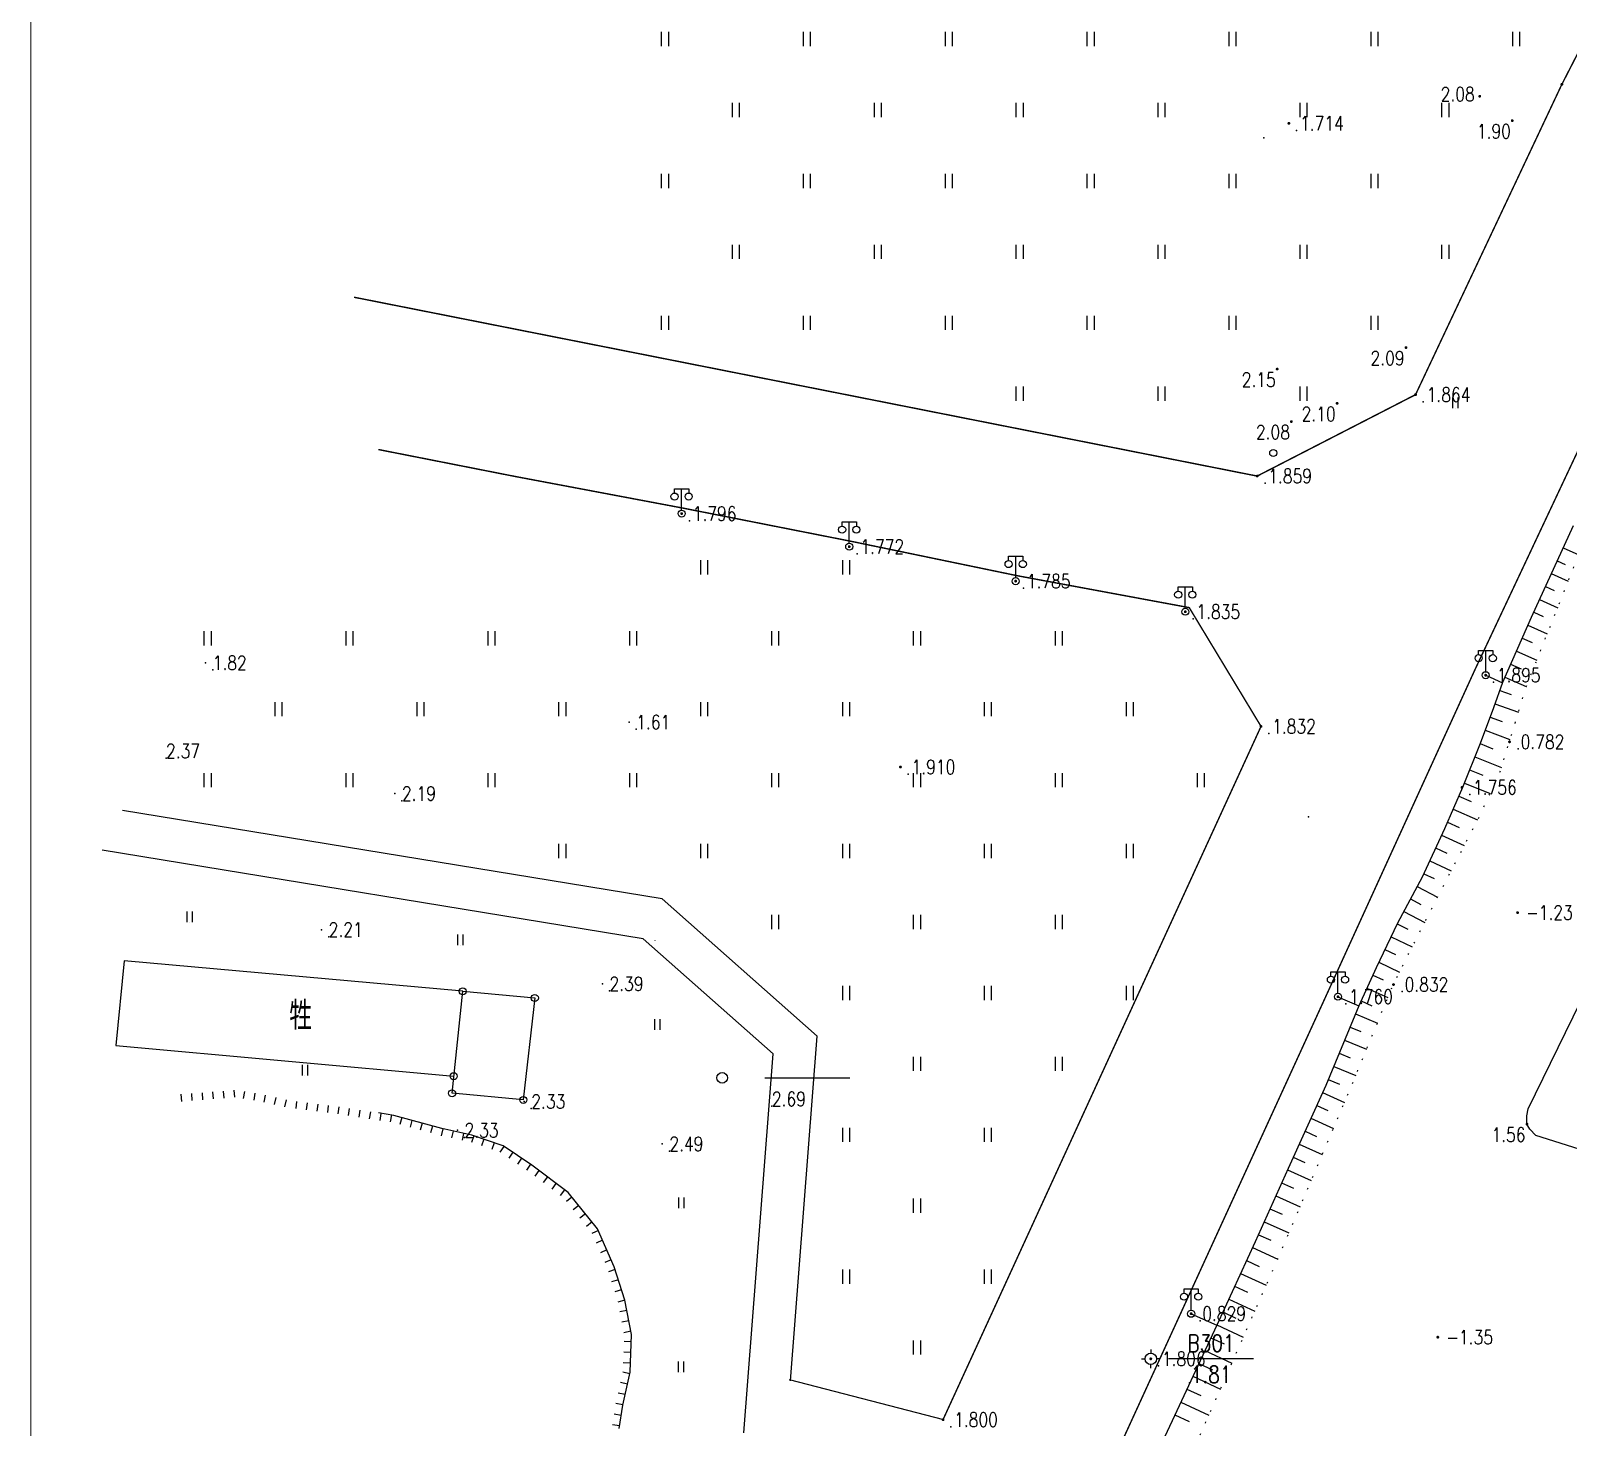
# Model space of a CAD drawing. Extents: x 500036 to 1001740, y 2543128 to 5086681.
# Drawn here: x 500612.9 to 500721.3, y 2544290.3 to 2544388.8 of the extents above; entities that cross this region are included whole.
import ezdxf
from ezdxf.enums import TextEntityAlignment as Align

# ---------------------------------------------------------------- set-up
doc = ezdxf.new("R2010")
doc.units = 0
doc.header["$LTSCALE"] = 0.5
doc.linetypes.add('X4', pattern=[1.6, 0, -1.6])
doc.layers.get('0').update_dxf_attribs({"linetype": 'CONTINUOUS', "lineweight": 5})
doc.layers.add('GCD', color=8, linetype='CONTINUOUS')
doc.layers.add('地形图', color=8, linetype='CONTINUOUS')
doc.styles.add('HZ', font='romans.shx', dxfattribs={"width": 0.8, "bigfont": 'hztxt.shx'})
doc.linetypes.add('10421', pattern='A,2,[150,AAA.SHX,S=1,R=0,X=0,Y=1],1e-11', length=2)
doc.linetypes.add('1161', pattern='A,0,[149,AAA.SHX,S=0.15,R=0,X=0,Y=0],-1.6', length=1.6)

# ---------------------------------------------------------------- blocks, each defined once
blk = doc.blocks.new('GC200')
at = {"linetype": 'Continuous', "const_width": 0.2, "flags": 128}
blk.add_lwpolyline([(-0.1, 0, 1), (0.1, 0, 1)], format="xyb", close=True, dxfattribs=at)
blk = doc.blocks.new('gc121')
for p, q in [((-0.5, -1), (-0.5, 1)), ((0.5, -1), (0.5, 1))]:
    blk.add_line(p, q)
blk = doc.blocks.new('gc097')
for p, q in [((-1, 2.9), (-1, 3.5)), ((-1, 3.5), (1, 3.5)), ((0, 0.5), (0, 3.5)), ((1, 3.5), (1, 2.9))]:
    blk.add_line(p, q)
for centre in [(-1, 2.4), (1, 2.4), (0, 0)]:
    blk.add_circle(centre, 0.5)
blk = doc.blocks.new('VE')
for p, q in [((-0.0004, 0.0015), (-0.0004, 0)), ((0, 0), (0, 0)), ((0.0004, 0), (0.0004, 0.0015))]:
    blk.add_line(p, q)
blk = doc.blocks.new('A501')
for radius in [0.00075, 0.000014]:
    blk.add_circle((0, 0), radius)
blk = doc.blocks.new('gc116')
for p, q in [((-1.3, 0), (-0.8, 0)), ((0, 1.3), (0, 0.8)), ((1.3, 0), (0.8, 0)), ((0, -1.3), (0, -0.8))]:
    blk.add_line(p, q)
blk.add_circle((0, 0), 0.8)
blk.add_point((0, 0))
blk = doc.blocks.new('SE')
at = {"style": 'HZ', "width": 0.8}
blk.add_text('牲', height=0.004, dxfattribs=at).set_placement((-0.00166, -0.00138))

msp = doc.modelspace()

# ---------------------------------------------------------------- linework, layer by layer
msp.add_lwpolyline([(500612.923, 2544631.656), (500974.652, 2544631.656), (500974.652, 2544158.863), (500612.923, 2544158.863)], close=True)
at = {"layer": '地形图', "linetype": 'Continuous'}
for p, q in [((500720.929, 2544352.345), (500722.028, 2544351.845)), ((500720.514, 2544351.435), (500721.086, 2544351.175)), ((500720.099, 2544350.525), (500721.289, 2544349.983)), ((500719.27, 2544348.705), (500720.55, 2544348.122)), ((500719.685, 2544349.615), (500720.302, 2544349.334)), ((500718.856, 2544347.795), (500719.517, 2544347.494)), ((500718.446, 2544346.883), (500719.815, 2544346.276)), ((500718.041, 2544345.969), (500718.743, 2544345.658)), ((500717.636, 2544345.054), (500719.074, 2544344.417)), ((500716.826, 2544343.226), (500718.337, 2544342.556)), ((500717.231, 2544344.14), (500717.968, 2544343.814)), ((500716.461, 2544342.295), (500717.271, 2544342.009)), ((500716.127, 2544341.353), (500717.785, 2544340.765)), ((500715.781, 2544340.415), (500716.631, 2544340.096)), ((500715.43, 2544339.478), (500717.186, 2544338.82)), ((500715.079, 2544338.542), (500715.981, 2544338.183)), ((500714.709, 2544337.613), (500716.592, 2544336.863)), ((500713.969, 2544335.755), (500715.785, 2544335.032)), ((500714.339, 2544336.684), (500715.269, 2544336.314)), ((500713.578, 2544334.835), (500714.461, 2544334.448)), ((500657.428, 2544327.595), (500619.386, 2544333.822)), ((500713.176, 2544333.919), (500714.907, 2544333.161)), ((500712.775, 2544333.003), (500713.61, 2544332.637)), ((500712.365, 2544332.091), (500713.967, 2544331.351)), ((500656.092, 2544324.786), (500617.951, 2544331.03)), ((500711.527, 2544330.275), (500713.043, 2544329.575)), ((500711.946, 2544331.183), (500712.725, 2544330.823)), ((500711.107, 2544329.367), (500711.844, 2544329.027)), ((500710.651, 2544328.478), (500712.082, 2544327.716)), ((500668.345, 2544317.915), (500657.428, 2544327.595)), ((500710.181, 2544327.595), (500710.905, 2544327.21)), ((500709.711, 2544326.713), (500711.175, 2544325.933)), ((500655.447, 2544325.358), (500655.445, 2544325.36)), ((500665.251, 2544316.664), (500656.092, 2544324.786)), ((500708.807, 2544324.929), (500710.298, 2544324.208)), ((500709.242, 2544325.829), (500709.997, 2544325.464)), ((500656.945, 2544324.646), (500656.924, 2544324.65)), ((500708.372, 2544324.029), (500709.108, 2544323.672)), ((500707.936, 2544323.128), (500709.392, 2544322.425)), ((500707.513, 2544322.222), (500708.236, 2544321.894)), ((500707.1, 2544321.312), (500708.578, 2544320.64)), ((500706.292, 2544319.483), (500707.839, 2544318.843)), ((500706.686, 2544320.402), (500707.442, 2544320.058)), ((500705.91, 2544318.558), (500706.684, 2544318.238)), ((500666.468, 2544293.626), (500668.345, 2544317.915)), ((500705.528, 2544317.634), (500707.079, 2544316.993)), ((500663.187, 2544289.944), (500665.251, 2544316.664)), ((500705.145, 2544316.71), (500705.922, 2544316.389)), ((500704.763, 2544315.786), (500706.318, 2544315.143)), ((500625.743, 2544313.987), (500625.782, 2544313.489)), ((500626.49, 2544314.046), (500626.53, 2544313.548)), ((500627.238, 2544314.106), (500627.277, 2544313.607)), ((500627.98, 2544314.021), (500627.9, 2544313.527)), ((500664.659, 2544314.982), (500670.659, 2544314.982)), ((500704.381, 2544314.862), (500705.158, 2544314.541)), ((500623.499, 2544313.817), (500623.539, 2544313.318)), ((500624.247, 2544313.876), (500624.286, 2544313.378)), ((500624.995, 2544313.931), (500625.031, 2544313.432)), ((500628.72, 2544313.902), (500628.641, 2544313.408)), ((500629.454, 2544313.748), (500629.345, 2544313.26)), ((500630.186, 2544313.585), (500630.077, 2544313.097)), ((500630.918, 2544313.422), (500630.809, 2544312.934)), ((500631.659, 2544313.311), (500631.596, 2544312.815)), ((500632.403, 2544313.216), (500632.34, 2544312.72)), ((500633.147, 2544313.122), (500633.084, 2544312.626)), ((500633.891, 2544313.028), (500633.828, 2544312.532)), ((500634.635, 2544312.928), (500634.559, 2544312.433)), ((500703.568, 2544313.035), (500704.349, 2544312.68)), ((500703.982, 2544313.945), (500705.521, 2544313.245)), ((500635.376, 2544312.814), (500635.3, 2544312.32)), ((500636.117, 2544312.701), (500636.042, 2544312.207)), ((500636.859, 2544312.587), (500636.783, 2544312.093)), ((500637.6, 2544312.474), (500637.525, 2544311.98)), ((500638.342, 2544312.361), (500638.266, 2544311.866)), ((500639.069, 2544312.181), (500638.936, 2544311.699)), ((500639.792, 2544311.982), (500639.659, 2544311.5)), ((500640.515, 2544311.782), (500640.382, 2544311.3)), ((500703.154, 2544312.125), (500704.738, 2544311.405)), ((500641.238, 2544311.583), (500641.105, 2544311.101)), ((500641.962, 2544311.387), (500641.854, 2544310.898)), ((500642.694, 2544311.226), (500642.587, 2544310.738)), ((500643.427, 2544311.065), (500643.32, 2544310.577)), ((500644.155, 2544310.889), (500643.994, 2544310.416)), ((500702.74, 2544311.215), (500703.543, 2544310.849)), ((500644.865, 2544310.647), (500644.704, 2544310.174)), ((500645.575, 2544310.406), (500645.414, 2544309.933)), ((500646.277, 2544310.148), (500645.997, 2544309.733)), ((500646.898, 2544309.728), (500646.618, 2544309.313)), ((500702.326, 2544310.304), (500703.954, 2544309.564)), ((500647.52, 2544309.308), (500647.24, 2544308.893)), ((500648.141, 2544308.888), (500647.861, 2544308.473)), ((500701.912, 2544309.394), (500702.737, 2544309.019)), ((500648.744, 2544308.442), (500648.444, 2544308.042)), ((500649.344, 2544307.992), (500649.044, 2544307.592)), ((500649.944, 2544307.541), (500649.643, 2544307.142)), ((500701.089, 2544307.571), (500701.935, 2544307.191)), ((500701.499, 2544308.483), (500703.174, 2544307.731)), ((500650.543, 2544307.091), (500650.243, 2544306.691)), ((500651.07, 2544306.565), (500650.682, 2544306.25)), ((500700.679, 2544306.659), (500702.39, 2544305.891)), ((500651.543, 2544305.983), (500651.155, 2544305.668)), ((500652.016, 2544305.4), (500651.627, 2544305.085)), ((500700.27, 2544305.747), (500701.134, 2544305.359)), ((500652.488, 2544304.818), (500652.1, 2544304.503)), ((500652.931, 2544304.218), (500652.474, 2544304.017)), ((500699.86, 2544304.834), (500701.606, 2544304.05)), ((500653.233, 2544303.531), (500652.775, 2544303.33)), ((500699.45, 2544303.922), (500700.332, 2544303.526)), ((500653.535, 2544302.845), (500653.077, 2544302.643)), ((500653.837, 2544302.158), (500653.379, 2544301.957)), ((500698.617, 2544302.104), (500699.513, 2544301.69)), ((500699.036, 2544303.012), (500700.813, 2544302.192)), ((500654.117, 2544301.463), (500653.639, 2544301.314)), ((500698.198, 2544301.196), (500700.005, 2544300.362)), ((500654.34, 2544300.747), (500653.862, 2544300.598)), ((500654.563, 2544300.031), (500654.085, 2544299.882)), ((500697.779, 2544300.288), (500698.691, 2544299.867)), ((500654.786, 2544299.315), (500654.309, 2544299.166)), ((500697.36, 2544299.38), (500699.198, 2544298.532)), ((500654.934, 2544298.58), (500654.443, 2544298.482)), ((500655.08, 2544297.844), (500654.589, 2544297.747)), ((500696.941, 2544298.472), (500697.868, 2544298.044)), ((500655.226, 2544297.109), (500654.735, 2544297.011)), ((500696.1, 2544296.658), (500697.042, 2544296.219)), ((500696.522, 2544297.564), (500698.391, 2544296.701)), ((500655.22, 2544295.614), (500654.721, 2544295.634)), ((500655.251, 2544296.363), (500654.751, 2544296.384)), ((500695.678, 2544295.751), (500697.581, 2544294.865)), ((500655.19, 2544294.865), (500654.69, 2544294.885)), ((500699.118, 2544295.171, 1.806), (500693.118, 2544295.171, 1.806)), ((500695.255, 2544294.845), (500696.217, 2544294.397)), ((500654.981, 2544293.385), (500654.492, 2544293.492)), ((500655.141, 2544294.118), (500654.652, 2544294.224)), ((500694.833, 2544293.938), (500696.774, 2544293.034)), ((500654.821, 2544292.652), (500654.332, 2544292.759)), ((500694.411, 2544293.032), (500695.391, 2544292.575)), ((500654.539, 2544291.179), (500654.045, 2544291.26)), ((500654.661, 2544291.919), (500654.172, 2544292.026)), ((500693.567, 2544291.219), (500694.565, 2544290.754)), ((500693.989, 2544292.125), (500695.967, 2544291.204)), ((500654.418, 2544290.439), (500653.925, 2544290.52))]:
    msp.add_line(p, q, dxfattribs=at)
at = {"layer": '地形图', "linetype": '10421', "flags": 128}
msp.add_lwpolyline([(500751.828, 2544218.308), (500743.478, 2544223.963), (500741.913, 2544224.655), (500740.268, 2544225.036), (500736.89, 2544224.982), (500735.876, 2544225.105), (500734.744, 2544225.448), (500733.348, 2544226.226), (500727.764, 2544229.804), (500727.332, 2544230.244), (500727.128, 2544230.746), (500726.965, 2544231.359), (500727.073, 2544232.232), (500727.217, 2544232.942), (500729.398, 2544239.246), (500730.008, 2544241.715), (500730.507, 2544243.935), (500731.476, 2544247.418), (500731.594, 2544248.561), (500731.571, 2544249.703), (500731.373, 2544250.471), (500730.65, 2544251.268), (500729.811, 2544251.81), (500726.183, 2544253.815), (500722.683, 2544255.764), (500720.073, 2544256.647), (500718.528, 2544256.899), (500716.433, 2544256.877), (500714.603, 2544256.685), (500712.682, 2544256.304), (500710.228, 2544255.007), (500708.163, 2544253.681), (500706.684, 2544252.215), (500706.497, 2544252.095), (500706.321, 2544252.053), (500706.075, 2544252.112), (500705.858, 2544252.214), (500705.673, 2544252.639), (500705.61, 2544253.066), (500705.593, 2544254.54), (500705.856, 2544258.589), (500706.093, 2544260.71), (500706.62, 2544262.499), (500708.675, 2544267.258), (500710.126, 2544269.807), (500712.118, 2544271.954), (500714.747, 2544274.072), (500719.857, 2544278.15), (500722.382, 2544280.64), (500724.444, 2544284.136), (500726.573, 2544288.956), (500731.579, 2544298.81), (500732.291, 2544300.015), (500732.679, 2544301.597), (500732.535, 2544302.741), (500731.627, 2544303.763), (500725.289, 2544308.511), (500723.841, 2544309.386), (500719.015, 2544310.92), (500718.588, 2544311.351), (500718.38, 2544311.717), (500718.373, 2544312.29), (500718.469, 2544312.792), (500726.375, 2544328.993), (500732.87, 2544343.05), (500734.09, 2544345.607), (500741.539, 2544360.248), (500742.284, 2544361.221), (500744.512, 2544363.276), (500745.077, 2544364.072), (500745.83, 2544365.316), (500750.719, 2544375.332), (500752.034, 2544377.447), (500753.152, 2544379.037), (500756.099, 2544382.681), (500757.179, 2544384.59), (500758.034, 2544387.159), (500759.511, 2544398.075), (500759.989, 2544400.572), (500761.203, 2544404.147), (500763.465, 2544409.907), (500763.937, 2544411.449), (500764.381, 2544413.612), (500766.33, 2544420.699), (500766.992, 2544422.07), (500768.222, 2544422.933), (500770.083, 2544423.655), (500770.995, 2544423.832), (500773.391, 2544423.773), (500776.854, 2544423.336), (500781.317, 2544422.544), (500788.45, 2544420.815), (500792.487, 2544419.489), (500805.896, 2544412.731), (500808.767, 2544410.975), (500817.322, 2544406.853), (500819.274, 2544405.621), (500822.164, 2544403.458), (500825.651, 2544401.178), (500827.528, 2544400.364), (500836.578, 2544397.148), (500847.324, 2544392.841), (500866.073, 2544386.06), (500868.131, 2544385.093), (500869.506, 2544384.103), (500871.51, 2544382.51), (500873.622, 2544381.639), (500875.283, 2544381.37), (500877.148, 2544381.174), (500879.325, 2544380.443), (500882.247, 2544379.286), (500885.09, 2544377.837), (500886.698, 2544377.339), (500888.787, 2544376.723), (500890.343, 2544376.124), (500891.859, 2544375.31), (500892.842, 2544374.501), (500893.834, 2544373.26), (500897.045, 2544370.462)], dxfattribs=at)
at = {"layer": '地形图', "linetype": 'Continuous', "const_width": 0.1, "flags": 128}
for points in [[(500635.711, 2544370.008), (500699.367, 2544357.4), (500710.53, 2544363.14), (500720.842, 2544385.015), (500728.538, 2544400)], [(500741.045, 2544400), (500740.855, 2544399.711), (500739.994, 2544397.939), (500734.464, 2544385.336), (500723.913, 2544363.301), (500714.704, 2544343.724), (500704.345, 2544321.025), (500683.785, 2544276.125), (500672.767, 2544252.085)], [(500677.224, 2544290.881), (500699.638, 2544339.755), (500694.578, 2544348.127), (500682.479, 2544350.372), (500670.747, 2544352.802), (500658.906, 2544355.14), (500647.057, 2544357.374), (500637.424, 2544359.272)]]:
    msp.add_lwpolyline(points, dxfattribs=at)
at = {"layer": '地形图', "linetype": 'X4', "flags": 128}
msp.add_lwpolyline([(500686.457, 2544269.143), (500693.908, 2544286.535), (500700.887, 2544302.36), (500706.01, 2544314.394), (500708.975, 2544321.605), (500712.305, 2544328.156), (500715.128, 2544333.586), (500716.539, 2544336.688), (500717.154, 2544338.716), (500718.349, 2544342.594), (500720.859, 2544348.9), (500723.821, 2544356.364), (500726.614, 2544363.4), (500728.82, 2544367.881), (500731.982, 2544374.333), (500734.814, 2544379.467), (500737.459, 2544384.141), (500739.216, 2544387.973), (500741.482, 2544392.802), (500743.152, 2544396.378), (500744.26, 2544398.754), (500745.045, 2544400)], dxfattribs=at)
at = {"layer": '地形图', "linetype": 'Continuous', "flags": 128}
for points in [[(500721.638, 2544353.901), (500718.687, 2544347.425), (500716.654, 2544342.839), (500716.024, 2544341.061), (500715.081, 2544338.547), (500713.848, 2544335.452), (500712.565, 2544332.525), (500710.994, 2544329.121), (500709.264, 2544325.874), (500707.745, 2544322.733), (500706.532, 2544320.064), (500704.203, 2544314.431), (500701.548, 2544308.593), (500699.224, 2544303.418), (500696.512, 2544297.544), (500692.201, 2544288.286), (500689.206, 2544281.365), (500686.025, 2544273.976), (500684.232, 2544270.201)], [(500694.714, 2544298.349), (500696.512, 2544297.544)]]:
    msp.add_lwpolyline(points, dxfattribs=at)
for points, elevation in [([(500715.474, 2544343.362), (500716.662, 2544342.835)], 1.895), ([(500705.063, 2544320.697), (500706.532, 2544320.064)], 1.76)]:
    msp.add_lwpolyline(points, dxfattribs=dict(at, elevation=elevation))
at = {"layer": '地形图', "linetype": 'Continuous'}
for points in [[(500643.37, 2544321.08), (500619.51, 2544323.23), (500618.93, 2544317.26), (500642.745, 2544315.089)], [(500654.388, 2544290.251), (500654.656, 2544291.898), (500655.164, 2544294.226), (500655.271, 2544296.879), (500654.79, 2544299.301), (500654.054, 2544301.662), (500652.879, 2544304.337), (500650.8, 2544306.898), (500648.24, 2544308.82), (500646.218, 2544310.187), (500644.02, 2544310.935), (500641.894, 2544311.402), (500638.518, 2544312.334), (500637.424, 2544312.501)]]:
    msp.add_lwpolyline(points, dxfattribs=at)
msp.add_lwpolyline([(500647.64, 2544313.42), (500642.62, 2544313.89), (500643.37, 2544321.08), (500648.45, 2544320.61)], close=True, dxfattribs=at)
at = {"layer": '地形图', "linetype": '1161', "flags": 128}
msp.add_lwpolyline([(500677.274, 2544290.881), (500666.409, 2544293.701)], dxfattribs=at)
at = {"layer": '地形图'}
for centre in [(500700.5, 2544359.03), (500643.37, 2544321.08), (500648.45, 2544320.61), (500642.73, 2544315.09), (500642.62, 2544313.89), (500647.64, 2544313.42)]:
    msp.add_circle(centre, 0.25, dxfattribs=at)
at = {"layer": '地形图', "linetype": 'Continuous'}
for p in [(500699.845, 2544381.237, 2.86), (500625.248, 2544344.23, 1.82), (500655.105, 2544340.056, 1.61), (500638.586, 2544335.018, 2.19), (500702.983, 2544333.375, 2.38), (500633.423, 2544325.424, 2.21), (500653.214, 2544321.606, 2.39), (500647.705, 2544313.313, 2.33), (500642.997, 2544311.282, 2.33), (500657.436, 2544310.32, 2.49)]:
    msp.add_point(p, dxfattribs=at)
at = {"layer": '地形图'}
for p in [(500702.138, 2544381.765, 1.714), (500711.065, 2544362.64, 1.864), (500699.94, 2544356.9, 1.859), (500659.352, 2544354.255, 1.796), (500671.168, 2544351.925, 1.772), (500682.9, 2544349.495, 1.785), (500694.855, 2544347.338, 1.835), (500625.748, 2544343.73, 1.82), (500716.028, 2544342.862, 1.895), (500655.605, 2544339.556, 1.61), (500700.192, 2544339.255, 1.832), (500717.765, 2544338.166, 0.782), (500622.458, 2544337.523, 2.37), (500674.776, 2544336.39, 1.91), (500714.352, 2544334.952, 1.756), (500639.086, 2544334.518, 2.19), (500633.923, 2544324.924, 2.21), (500653.714, 2544321.106, 2.39), (500709.586, 2544321.055, 0.832), (500705.617, 2544320.197, 1.76), (500665.159, 2544312.982, 2.69), (500648.205, 2544312.813, 2.33), (500643.497, 2544310.782, 2.33), (500657.936, 2544309.82, 2.49), (500695.344, 2544297.849, 0.829), (500692.422, 2544294.671, 1.806), (500694.587, 2544293.471, 1.81), (500677.778, 2544290.381, 1.8)]:
    msp.add_point(p, dxfattribs=at)

# ---------------------------------------------------------------- block references
at = {"layer": '地形图', "linetype": 'Continuous', "xscale": 0.5, "yscale": 0.5}
for name, p in [('gc121', (500657.64, 2544388.207)), ('gc121', (500667.64, 2544388.207)), ('gc121', (500677.64, 2544388.207)), ('gc121', (500687.64, 2544388.207)), ('gc121', (500697.64, 2544388.207)), ('gc121', (500707.64, 2544388.207)), ('gc121', (500717.64, 2544388.207)), ('GC200', (500720.842, 2544385.015, 1.757)), ('gc121', (500662.64, 2544383.207)), ('gc121', (500672.64, 2544383.207)), ('gc121', (500682.64, 2544383.207)), ('gc121', (500692.64, 2544383.207)), ('gc121', (500702.64, 2544383.207)), ('gc121', (500712.64, 2544383.207)), ('GC200', (500701.603, 2544382.265, 1.714)), ('gc121', (500657.64, 2544378.207)), ('gc121', (500667.64, 2544378.207)), ('gc121', (500677.64, 2544378.207)), ('gc121', (500687.64, 2544378.207)), ('gc121', (500697.64, 2544378.207)), ('gc121', (500707.64, 2544378.207)), ('gc121', (500662.64, 2544373.207)), ('gc121', (500672.64, 2544373.207)), ('gc121', (500682.64, 2544373.207)), ('gc121', (500692.64, 2544373.207)), ('gc121', (500702.64, 2544373.207)), ('gc121', (500712.64, 2544373.207)), ('gc121', (500657.64, 2544368.207)), ('gc121', (500667.64, 2544368.207)), ('gc121', (500677.64, 2544368.207)), ('gc121', (500687.64, 2544368.207)), ('gc121', (500697.64, 2544368.207)), ('gc121', (500707.64, 2544368.207)), ('gc121', (500682.64, 2544363.207)), ('gc121', (500692.64, 2544363.207)), ('gc121', (500702.64, 2544363.207)), ('GC200', (500710.53, 2544363.14, 1.864)), ('GC200', (500699.367, 2544357.4, 1.859)), ('GC200', (500658.798, 2544354.755, 1.796)), ('GC200', (500670.614, 2544352.425, 1.772)), ('gc121', (500660.402, 2544350.964)), ('gc121', (500670.402, 2544350.964)), ('GC200', (500682.346, 2544349.995, 1.785)), ('GC200', (500694.301, 2544347.838, 1.835)), ('gc121', (500625.402, 2544345.964)), ('gc121', (500635.402, 2544345.964)), ('gc121', (500645.402, 2544345.964)), ('gc121', (500655.402, 2544345.964)), ('gc121', (500665.402, 2544345.964)), ('gc121', (500675.402, 2544345.964)), ('gc121', (500685.402, 2544345.964)), ('GC200', (500715.474, 2544343.362, 1.895)), ('gc121', (500630.402, 2544340.964)), ('gc121', (500640.402, 2544340.964)), ('gc121', (500650.402, 2544340.964)), ('gc121', (500660.402, 2544340.964)), ('gc121', (500670.402, 2544340.964)), ('gc121', (500680.402, 2544340.964)), ('gc121', (500690.402, 2544340.964)), ('GC200', (500699.638, 2544339.755, 1.832)), ('GC200', (500717.154, 2544338.666, 0.782)), ('GC200', (500674.222, 2544336.89, 1.91)), ('gc121', (500625.402, 2544335.964)), ('gc121', (500635.402, 2544335.964)), ('gc121', (500645.402, 2544335.964)), ('gc121', (500655.402, 2544335.964)), ('gc121', (500665.402, 2544335.964)), ('gc121', (500675.402, 2544335.964)), ('gc121', (500685.402, 2544335.964)), ('gc121', (500695.402, 2544335.964)), ('GC200', (500713.798, 2544335.452, 1.756)), ('gc121', (500650.402, 2544330.964)), ('gc121', (500660.402, 2544330.964)), ('gc121', (500670.402, 2544330.964)), ('gc121', (500680.402, 2544330.964)), ('gc121', (500690.402, 2544330.964)), ('gc121', (500665.402, 2544325.964)), ('gc121', (500675.402, 2544325.964)), ('gc121', (500685.402, 2544325.964)), ('GC200', (500708.975, 2544321.555, 0.832)), ('gc121', (500670.402, 2544320.964)), ('gc121', (500680.402, 2544320.964)), ('gc121', (500690.402, 2544320.964)), ('GC200', (500705.063, 2544320.697, 1.76)), ('gc121', (500675.402, 2544315.964)), ('gc121', (500685.402, 2544315.964)), ('gc121', (500670.402, 2544310.964)), ('gc121', (500680.402, 2544310.964)), ('gc121', (500675.402, 2544305.964)), ('gc121', (500670.402, 2544300.964)), ('gc121', (500680.402, 2544300.964)), ('GC200', (500694.714, 2544298.349)), ('gc121', (500675.402, 2544295.964)), ('GC200', (500691.868, 2544295.171, 1.806)), ('GC200', (500677.224, 2544290.881, 1.8))]:
    msp.add_blockref(name, p, dxfattribs=at)
at = {"layer": '地形图', "linetype": 'Continuous'}
ref = msp.add_blockref('GC200', (500715.051, 2544384.172, 2.077), dxfattribs=dict(at, xscale=0.5, yscale=0.5, zscale=0.5))
ref.add_attrib('height', '2.08', dxfattribs={"layer": 'GCD', "linetype": 'Continuous', "height": 1, "style": 'HZ', "width": 0.8}).set_placement((500712.301, 2544384.322, 2.08), align=Align.MIDDLE_LEFT)
ref = msp.add_blockref('GC200', (500717.348, 2544382.457, 1.901), dxfattribs=dict(at, xscale=0.5, yscale=0.5, zscale=0.5))
ref.add_attrib('height', '1.90', dxfattribs={"layer": 'GCD', "linetype": 'Continuous', "height": 1, "style": 'HZ', "width": 0.8}).set_placement((500714.848, 2544381.707, 1.9), align=Align.MIDDLE_LEFT)
ref = msp.add_blockref('GC200', (500709.856, 2544366.458, 2.087), dxfattribs=dict(at, xscale=0.5, yscale=0.5, zscale=0.5))
ref.add_attrib('height', '2.09', dxfattribs={"layer": 'GCD', "linetype": 'Continuous', "height": 1, "style": 'HZ', "width": 0.8}).set_placement((500707.356, 2544365.708, 2.09), align=Align.MIDDLE_LEFT)
ref = msp.add_blockref('GC200', (500700.777, 2544364.943, 2.146), dxfattribs=dict(at, xscale=0.5, yscale=0.5, zscale=0.5))
ref.add_attrib('height', '2.15', dxfattribs={"layer": 'GCD', "linetype": 'Continuous', "height": 1, "style": 'HZ', "width": 0.8}).set_placement((500698.277, 2544364.193, 2.15), align=Align.MIDDLE_LEFT)
for name, p, xscale, yscale, zscale in [('VE', (500713.339, 2544362.19), 500, 500, 500), ('gc097', (500658.798, 2544354.755, 1.796), 0.5, 0.5, 0.5), ('gc097', (500670.614, 2544352.425, 1.772), 0.5, 0.5, 0.5), ('gc097', (500682.346, 2544349.995, 1.785), 0.5, 0.5, 0.5), ('gc097', (500694.301, 2544347.838, 1.835), 0.5, 0.5, 0.5), ('gc097', (500715.474, 2544343.362, 1.895), 0.5, 0.5, 0.5), ('VE', (500624.122, 2544325.945), 500, 500, 500), ('VE', (500643.212, 2544324.336), 500, 500, 500), ('gc097', (500705.063, 2544320.697, 1.76), 0.5, 0.5, 0.5), ('SE', (500631.976, 2544319.056), 500, 500, 500), ('VE', (500657.085, 2544318.354), 500, 500, 500), ('VE', (500632.251, 2544315.155), 500, 500, 500), ('A501', (500661.659, 2544314.982), 500, 500, 500), ('VE', (500658.784, 2544305.789), 500, 500, 500), ('gc097', (500694.714, 2544298.349), 0.5, 0.5, 0.5), ('gc116', (500691.868, 2544295.171, 1.806), 0.5, 0.5, 0.5), ('VE', (500658.746, 2544294.231), 500, 500, 500)]:
    msp.add_blockref(name, p, dxfattribs=dict(at, xscale=xscale, yscale=yscale, zscale=zscale))
ref = msp.add_blockref('GC200', (500705.001, 2544362.527, 2.104), dxfattribs=dict(at, xscale=0.5, yscale=0.5, zscale=0.5))
ref.add_attrib('height', '2.10', dxfattribs={"layer": 'GCD', "linetype": 'Continuous', "height": 1, "style": 'HZ', "width": 0.8}).set_placement((500702.501, 2544361.777, 2.1), align=Align.MIDDLE_LEFT)
ref = msp.add_blockref('GC200', (500701.778, 2544361.241, 2.085), dxfattribs=dict(at, xscale=0.5, yscale=0.5, zscale=0.5))
ref.add_attrib('height', '2.08', dxfattribs={"layer": 'GCD', "linetype": 'Continuous', "height": 1, "style": 'HZ', "width": 0.8}).set_placement((500699.278, 2544360.491, 2.08), align=Align.MIDDLE_LEFT)
ref = msp.add_blockref('GC200', (500717.721, 2544326.627, -1.23), dxfattribs=dict(at, xscale=0.5, yscale=0.5, zscale=0.5))
ref.add_attrib('height', '-1.23', dxfattribs={"layer": 'GCD', "linetype": 'Continuous', "height": 1, "style": 'HZ', "width": 0.8}).set_placement((500718.321, 2544326.627, -1.23), align=Align.MIDDLE_LEFT)
ref = msp.add_blockref('GC200', (500718.38, 2544311.717, 1.565), dxfattribs=dict(at, xscale=0.5, yscale=0.5, zscale=0.5))
ref.add_attrib('height', '1.56', dxfattribs={"layer": 'GCD', "linetype": 'Continuous', "height": 1, "style": 'HZ', "width": 0.8}).set_placement((500715.88, 2544310.967, 1.56), align=Align.MIDDLE_LEFT)
ref = msp.add_blockref('GC200', (500712.098, 2544296.695, -1.35), dxfattribs=dict(at, xscale=0.5, yscale=0.5, zscale=0.5))
ref.add_attrib('height', '-1.35', dxfattribs={"layer": 'GCD', "linetype": 'Continuous', "height": 1, "style": 'HZ', "width": 0.8}).set_placement((500712.698, 2544296.695, -1.35), align=Align.MIDDLE_LEFT)

# ---------------------------------------------------------------- texts
at = {"layer": '地形图', "linetype": 'Continuous', "style": 'HZ', "width": 0.8}
for s, height, p in [('1.714', 1, (500703.928, 2544382.265)), ('1.864', 1, (500712.855, 2544363.14)), ('1.859', 1, (500701.692, 2544357.4)), ('1.796', 1, (500661.123, 2544354.755)), ('1.772', 1, (500672.939, 2544352.425)), ('1.785', 1, (500684.671, 2544349.995)), ('1.835', 1, (500696.626, 2544347.838)), ('1.895', 1, (500717.799, 2544343.362)), ('1.832', 1, (500701.963, 2544339.755)), ('0.782', 1, (500719.479, 2544338.666)), ('1.910', 1, (500676.547, 2544336.89)), ('1.756', 1, (500716.123, 2544335.452)), ('0.832', 1, (500711.3, 2544321.555)), ('1.760', 1, (500707.388, 2544320.697)), ('0.829', 1, (500697.039, 2544298.349, -0.829)), ('B301', 1.2, (500696.118, 2544296.271)), ('1.806', 1, (500694.193, 2544295.171)), ('1.81', 1.2, (500696.118, 2544294.071)), ('1.800', 1, (500679.549, 2544290.881))]:
    msp.add_text(s, height=height, dxfattribs=at).set_placement(p, align=Align.MIDDLE)
for s, p in [('1.82', (500625.748, 2544343.73)), ('1.61', (500655.605, 2544339.556)), ('2.37', (500622.458, 2544337.523)), ('2.19', (500639.086, 2544334.518)), ('2.21', (500633.923, 2544324.924)), ('2.39', (500653.714, 2544321.106)), ('2.69', (500665.159, 2544312.982)), ('2.33', (500648.205, 2544312.813)), ('2.33', (500643.497, 2544310.782)), ('2.49', (500657.936, 2544309.82))]:
    msp.add_text(s, height=1, dxfattribs=at).set_placement(p)

doc.saveas('drawing.dxf')
